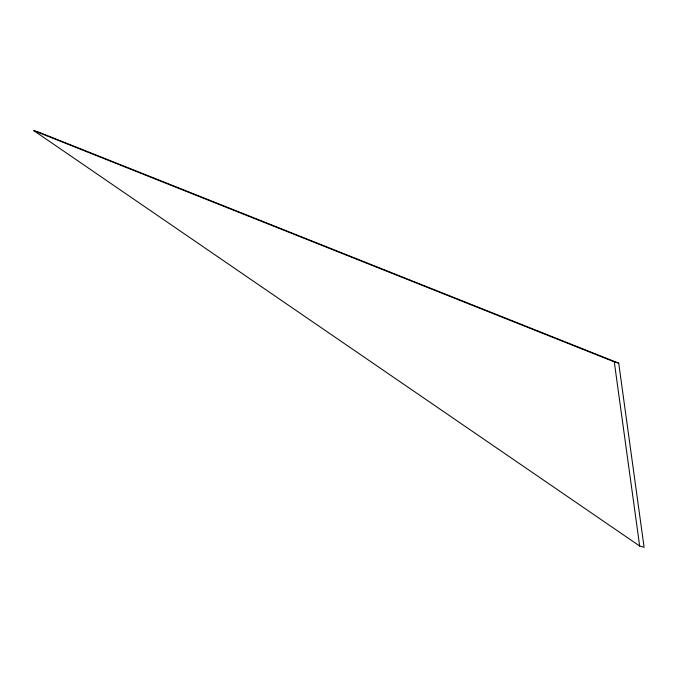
<?xml version="1.0" encoding="UTF-8"?>
<svg xmlns="http://www.w3.org/2000/svg" width="678" height="678" viewBox="0 0 678 678"><rect width="100%" height="100%" fill="white"/><g stroke="black" fill="none" stroke-linecap="round" stroke-linejoin="round"><path stroke-width="1.02" d="M33.9 130.693L38.332 131.981L618.709 363.145L644.1 547.307L639.668 546.019L33.9 130.693L614.276 361.857L618.709 363.145M614.276 361.857L639.668 546.019"/></g></svg>
